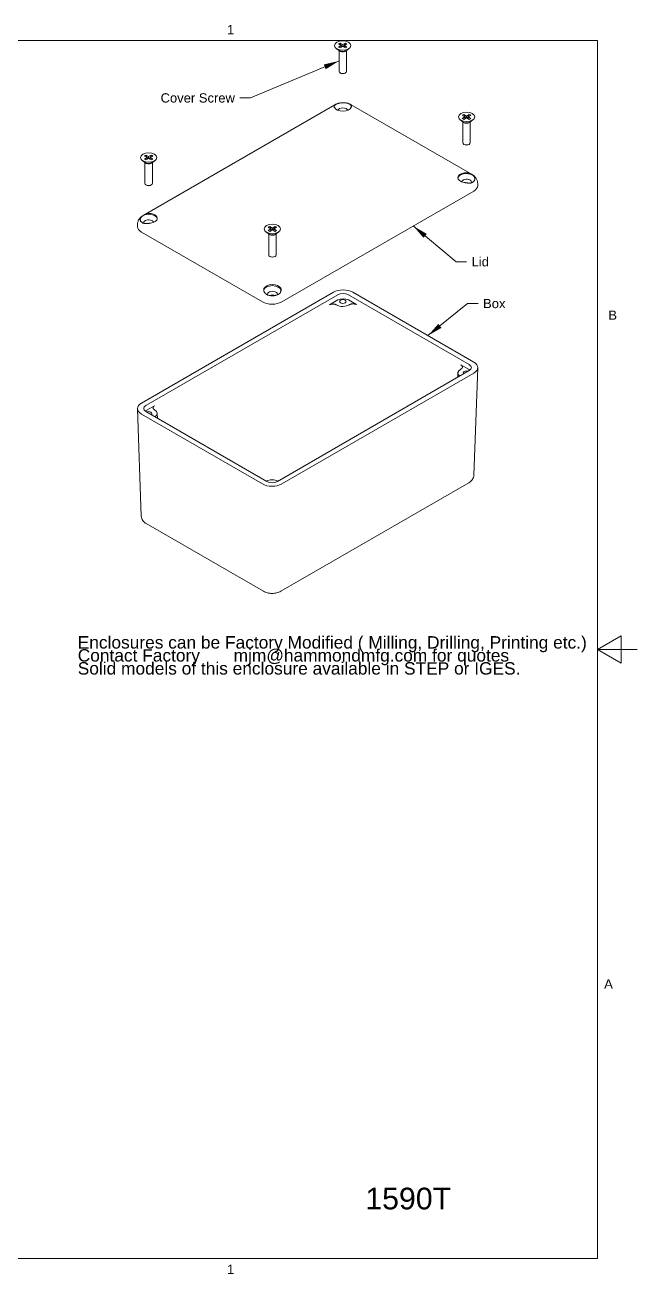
# Model space of a CAD drawing. Header units: millimetres. Extents: x 8 to 690, y 8 to 531.
# Drawn here: x 443 to 690, y 18 to 522 of the extents above; entities that cross this region are included whole.
import ezdxf

# ---------------------------------------------------------------- set-up
doc = ezdxf.new("R2010")
doc.units = ezdxf.units.MM
doc.header["$LTSCALE"] = 2.5
for name, color, linetype, lineweight in [('Border (ANSI)', 7, 'Continuous', 9), ('Symbol (ANSI)', 7, 'Continuous', 9), ('Visible (ANSI)', 7, 'Continuous', 18)]:
    doc.layers.add(name, color=color, linetype=linetype, lineweight=lineweight)
doc.styles.add('Label Text (ANSI)', font='ARIAL.TTF')
doc.styles.add('Note Text (ANSI)', font='ARIAL.TTF')
doc.dimstyles.new('Default - mm (ANSI)$7', dxfattribs={"dimscale": 2.5, "dimtxt": 1.5, "dimasz": 2.5, "dimexe": 3.175, "dimexo": 1.6002, "dimgap": 0.8, "dimtad": 0, "dimtih": 1, "dimtoh": 1, "dimrnd": 1e-08, "dimzin": 4, "dimdsep": 46, "dimtxsty": 'Note Text (ANSI)', "dimcen": 0.09, "dimdle": 10, "dimclrd": 256, "dimclre": 256, "dimclrt": 256, "dimadec": 1, "dimazin": 0, "dimtfac": 2.032, "dimtofl": 0, "dimtmove": 0, "dimatfit": 3, "dimfxl": 0, "dimtolj": 1, "dimtzin": 0, "dimlwd": -1, "dimlwe": -1, "dimarcsym": 0})

# ---------------------------------------------------------------- blocks, each defined once
blk = doc.blocks.new('Borders Default Border')
at = {"layer": 'Border (ANSI)', "flags": 128}
for points in [[(9.65, 9.65), (9.65, 206.25), (269.75, 206.25), (269.75, 9.65), (9.65, 9.65)], [(276.1, 107.95), (269.75, 107.95), (273.56, 110.15), (273.56, 105.75), (269.75, 107.95)]]:
    blk.add_lwpolyline(points, dxfattribs=at)
at = {"layer": 'Border (ANSI)', "char_height": 1.5, "attachment_point": 7, "style": 'Note Text (ANSI)'}
for s, insert in [('1', (209.94, 207.26)), ('B', (271.47, 161.17)), ('A', (270.8, 53.22)), ('1', (209.94, 7.14))]:
    blk.add_mtext(s, dxfattribs=dict(at, insert=insert))

msp = doc.modelspace()

# ---------------------------------------------------------------- linework, layer by layer
at = {"layer": 'Visible (ANSI)'}
for p, q in [((570.934, 513.632), (569.876, 514.243)), ((570.517, 514.608), (571.57, 513.999)), ((571.57, 513.999), (572.62, 514.606)), ((573.259, 514.239), (572.207, 513.632)), ((570.383, 511.402), (568.963, 512.453)), ((569.866, 513.016), (570.934, 513.632)), ((570.066, 503.173), (570.066, 511.636)), ((571.57, 513.265), (570.501, 512.647)), ((570.501, 511.426), (570.501, 511.422)), ((570.934, 513.632), (570.934, 512.897)), ((571.57, 513.999), (571.57, 513.265)), ((572.636, 512.649), (571.57, 513.265)), ((572.207, 513.632), (573.269, 513.019)), ((572.207, 513.632), (572.207, 512.897)), ((572.636, 511.428), (572.636, 511.424)), ((572.749, 511.402), (574.169, 512.453)), ((573.066, 503.173), (573.066, 511.636)), ((570.647, 502.479), (570.505, 502.561)), ((572.485, 502.479), (572.627, 502.561)), ((490.994, 445.014), (568.422, 489.717)), ((574.957, 489.717), (623.748, 461.548)), ((619.788, 484.193), (620.856, 484.81)), ((620.856, 484.81), (619.798, 485.42)), ((621.492, 484.442), (620.423, 483.825)), ((620.438, 485.785), (621.492, 485.177)), ((620.856, 484.81), (620.856, 484.075)), ((621.492, 485.177), (622.542, 485.783)), ((621.492, 485.177), (621.492, 484.442)), ((622.558, 483.827), (621.492, 484.442)), ((623.18, 485.417), (622.128, 484.81)), ((622.128, 484.81), (623.19, 484.197)), ((622.128, 484.81), (622.128, 484.075)), ((620.304, 482.579), (618.885, 483.631)), ((619.988, 474.351), (619.988, 482.814)), ((620.423, 482.604), (620.423, 482.6)), ((622.558, 482.606), (622.558, 482.602)), ((622.671, 482.579), (624.091, 483.631)), ((622.988, 474.351), (622.988, 482.814)), ((492.622, 468.419), (491.564, 469.029)), ((492.205, 469.394), (493.258, 468.786)), ((493.258, 468.786), (494.308, 469.392)), ((493.258, 468.786), (493.258, 468.051)), ((494.947, 469.026), (493.895, 468.419)), ((620.568, 473.657), (620.427, 473.739)), ((622.407, 473.657), (622.548, 473.739)), ((492.071, 466.188), (490.651, 467.24)), ((491.554, 467.802), (492.622, 468.419)), ((491.754, 457.96), (491.754, 466.423)), ((493.258, 468.051), (492.189, 467.434)), ((492.189, 466.213), (492.189, 466.209)), ((492.622, 468.419), (492.622, 467.684)), ((494.324, 467.436), (493.258, 468.051)), ((493.895, 468.419), (494.957, 467.805)), ((493.895, 468.419), (493.895, 467.684)), ((494.324, 466.215), (494.324, 466.211)), ((494.437, 466.188), (495.857, 467.24)), ((494.754, 457.96), (494.754, 466.423)), ((492.335, 457.266), (492.193, 457.348)), ((494.173, 457.266), (494.314, 457.348)), ((546.941, 410.164), (624.369, 454.867)), ((625.98, 457.113), (625.98, 457.929)), ((488.761, 440.579), (488.761, 441.395)), ((541.476, 438.98), (542.543, 439.596)), ((542.543, 439.596), (541.486, 440.207)), ((543.18, 439.229), (542.111, 438.611)), ((542.126, 440.572), (543.18, 439.964)), ((542.543, 439.596), (542.543, 438.861)), ((543.18, 439.964), (544.23, 440.57)), ((543.18, 439.964), (543.18, 439.229)), ((544.246, 438.613), (543.18, 439.229)), ((544.868, 440.204), (543.816, 439.596)), ((543.816, 439.596), (544.878, 438.983)), ((543.816, 439.596), (543.816, 438.861)), ((490.372, 438.333), (539.163, 410.164)), ((541.992, 437.366), (540.573, 438.418)), ((541.676, 429.138), (541.676, 437.601)), ((542.111, 437.39), (542.111, 437.387)), ((544.246, 437.392), (544.246, 437.389)), ((544.359, 437.366), (545.779, 438.418)), ((544.676, 429.138), (544.676, 437.601)), ((542.256, 428.444), (542.115, 428.525)), ((544.095, 428.444), (544.236, 428.525)), ((490.372, 369.339), (567.801, 414.043)), ((575.578, 414.043), (624.37, 385.873)), ((492.14, 368.319), (569.569, 413.022)), ((566.159, 408.971), (569.569, 410.939)), ((573.81, 413.022), (622.601, 384.853)), ((573.81, 410.939), (577.091, 409.045)), ((619.248, 384.705), (622.529, 382.811)), ((625.98, 383.563), (624.447, 340.242)), ((622.601, 382.404), (545.173, 337.7)), ((624.37, 381.383), (546.94, 336.679)), ((617.988, 381.545), (617.942, 379.714)), ((492.213, 366.277), (495.622, 368.246)), ((488.762, 367.029), (490.294, 323.708)), ((539.164, 336.679), (490.372, 364.849)), ((540.931, 337.7), (492.14, 365.87)), ((496.753, 365.153), (496.803, 363.178)), ((546.526, 293.374), (622.424, 337.193)), ((492.317, 320.659), (539.577, 293.374))]:
    msp.add_line(p, q, dxfattribs=at)
at = {"layer": 'Visible (ANSI)', "flags": 128}
for points in [[(571.235, 513.071), (571.214, 513.116), (571.191, 513.162), (571.169, 513.209), (571.145, 513.258), (571.121, 513.308), (571.097, 513.359), (571.072, 513.412), (571.046, 513.466), (571.02, 513.522), (570.993, 513.58), (570.965, 513.639), (570.936, 513.7), (570.907, 513.763), (570.876, 513.828), (570.845, 513.895), (570.813, 513.964), (570.78, 514.036), (570.746, 514.109), (570.711, 514.186), (570.675, 514.264), (570.637, 514.346), (570.598, 514.43), (570.558, 514.517), (570.517, 514.608)], [(572.62, 514.606), (572.579, 514.516), (572.539, 514.429), (572.501, 514.345), (572.463, 514.263), (572.427, 514.185), (572.392, 514.109), (572.358, 514.035), (572.325, 513.964), (572.293, 513.895), (572.262, 513.828), (572.232, 513.763), (572.202, 513.701), (572.174, 513.64), (572.146, 513.58), (572.119, 513.523), (572.093, 513.467), (572.067, 513.413), (572.042, 513.36), (572.018, 513.309), (571.994, 513.259), (571.971, 513.21), (571.948, 513.163), (571.926, 513.117), (571.904, 513.072)], [(568.2, 488.575), (568.17, 488.639), (568.144, 488.7), (568.122, 488.758), (568.104, 488.814), (568.089, 488.868), (568.078, 488.92), (568.071, 488.971), (568.067, 489.02), (568.067, 489.068), (568.07, 489.115), (568.077, 489.16), (568.088, 489.204), (568.103, 489.248), (568.121, 489.29), (568.142, 489.332), (568.167, 489.372), (568.196, 489.413), (568.228, 489.453), (568.264, 489.492), (568.303, 489.532), (568.346, 489.571), (568.392, 489.61), (568.441, 489.65), (568.494, 489.69)], [(568.422, 489.717), (568.784, 489.908), (569.15, 490.07), (569.519, 490.204), (569.891, 490.313)], [(568.494, 489.69), (568.503, 489.696), (568.511, 489.702), (568.52, 489.707), (568.529, 489.713), (568.538, 489.719), (568.547, 489.725), (568.555, 489.73), (568.564, 489.736), (568.573, 489.742), (568.582, 489.748), (568.591, 489.753), (568.6, 489.759), (568.609, 489.765), (568.618, 489.771), (568.628, 489.777), (568.637, 489.783), (568.646, 489.788), (568.655, 489.794), (568.664, 489.8), (568.674, 489.806), (568.683, 489.812), (568.693, 489.818), (568.702, 489.824), (568.711, 489.83)], [(568.711, 489.83), (568.879, 489.926), (569.059, 490.018), (569.253, 490.102), (569.458, 490.181), (569.673, 490.251), (569.897, 490.315), (570.13, 490.371), (570.371, 490.42), (570.617, 490.46), (570.867, 490.491), (571.121, 490.515), (571.378, 490.53), (571.636, 490.537), (571.894, 490.534), (572.15, 490.524), (572.403, 490.504), (572.653, 490.477), (572.898, 490.441), (573.136, 490.396), (573.367, 490.343), (573.589, 490.283), (573.801, 490.215), (574.003, 490.139), (574.193, 490.057)], [(573.095, 490.404), (573.567, 490.292), (574.036, 490.143), (574.499, 489.954), (574.957, 489.717)], [(574.193, 490.057), (574.209, 490.049), (574.225, 490.041), (574.241, 490.033), (574.256, 490.025), (574.272, 490.017), (574.287, 490.008), (574.302, 490), (574.318, 489.992), (574.333, 489.983), (574.347, 489.975), (574.362, 489.966), (574.377, 489.958), (574.391, 489.949), (574.406, 489.94), (574.42, 489.932), (574.434, 489.923), (574.448, 489.914), (574.461, 489.905), (574.475, 489.896), (574.488, 489.887), (574.502, 489.878), (574.515, 489.869), (574.528, 489.86), (574.541, 489.851)], [(574.541, 489.851), (574.599, 489.808), (574.654, 489.765), (574.706, 489.723), (574.754, 489.68), (574.799, 489.638), (574.841, 489.595), (574.879, 489.552), (574.914, 489.509), (574.945, 489.466), (574.973, 489.422), (574.997, 489.377), (575.017, 489.331), (575.034, 489.285), (575.047, 489.237), (575.057, 489.189), (575.063, 489.139), (575.065, 489.088), (575.064, 489.036), (575.059, 488.983), (575.051, 488.928), (575.039, 488.871), (575.024, 488.813), (575.005, 488.752), (574.981, 488.689)], [(621.157, 484.249), (621.135, 484.294), (621.113, 484.34), (621.09, 484.387), (621.067, 484.436), (621.043, 484.486), (621.019, 484.537), (620.994, 484.59), (620.968, 484.644), (620.941, 484.7), (620.914, 484.758), (620.886, 484.817), (620.858, 484.878), (620.828, 484.941), (620.798, 485.006), (620.767, 485.073), (620.735, 485.142), (620.702, 485.213), (620.668, 485.287), (620.633, 485.363), (620.596, 485.442), (620.559, 485.523), (620.52, 485.608), (620.48, 485.695), (620.438, 485.785)], [(622.542, 485.783), (622.501, 485.693), (622.461, 485.606), (622.422, 485.522), (622.385, 485.441), (622.349, 485.362), (622.314, 485.287), (622.28, 485.213), (622.247, 485.142), (622.215, 485.073), (622.184, 485.006), (622.153, 484.941), (622.124, 484.878), (622.096, 484.817), (622.068, 484.758), (622.041, 484.701), (622.014, 484.645), (621.989, 484.59), (621.964, 484.538), (621.939, 484.486), (621.915, 484.436), (621.892, 484.388), (621.87, 484.34), (621.847, 484.294), (621.826, 484.25)], [(492.923, 467.858), (492.901, 467.903), (492.879, 467.949), (492.856, 467.996), (492.833, 468.044), (492.809, 468.094), (492.785, 468.146), (492.76, 468.199), (492.734, 468.253), (492.708, 468.309), (492.68, 468.367), (492.653, 468.426), (492.624, 468.487), (492.595, 468.55), (492.564, 468.615), (492.533, 468.682), (492.501, 468.751), (492.468, 468.822), (492.434, 468.896), (492.399, 468.972), (492.362, 469.051), (492.325, 469.132), (492.286, 469.216), (492.246, 469.304), (492.205, 469.394)], [(494.308, 469.392), (494.267, 469.302), (494.227, 469.215), (494.188, 469.131), (494.151, 469.05), (494.115, 468.971), (494.08, 468.895), (494.046, 468.822), (494.013, 468.751), (493.981, 468.682), (493.95, 468.615), (493.92, 468.55), (493.89, 468.487), (493.862, 468.426), (493.834, 468.367), (493.807, 468.309), (493.781, 468.253), (493.755, 468.199), (493.73, 468.146), (493.705, 468.095), (493.682, 468.045), (493.658, 467.997), (493.636, 467.949), (493.614, 467.903), (493.592, 467.858)], [(620.724, 462.279), (620.836, 462.292), (620.947, 462.299), (621.058, 462.302), (621.169, 462.301), (621.281, 462.297), (621.393, 462.288), (621.506, 462.276), (621.619, 462.26), (621.731, 462.241), (621.844, 462.219), (621.956, 462.194), (622.068, 462.166), (622.179, 462.136), (622.29, 462.103), (622.399, 462.068), (622.508, 462.031), (622.616, 461.992), (622.722, 461.951), (622.828, 461.908), (622.932, 461.865), (623.034, 461.82), (623.135, 461.774), (623.234, 461.728), (623.331, 461.681)], [(623.331, 461.681), (623.352, 461.671), (623.372, 461.661), (623.393, 461.651), (623.413, 461.64), (623.434, 461.63), (623.454, 461.619), (623.474, 461.609), (623.494, 461.598), (623.514, 461.587), (623.534, 461.576), (623.553, 461.565), (623.573, 461.554), (623.592, 461.543), (623.612, 461.532), (623.631, 461.521), (623.65, 461.509), (623.67, 461.498), (623.689, 461.486), (623.707, 461.475), (623.726, 461.463), (623.745, 461.451), (623.764, 461.44), (623.782, 461.428), (623.801, 461.416)], [(623.801, 461.416), (623.974, 461.288), (624.134, 461.155), (624.279, 461.017), (624.409, 460.874), (624.523, 460.727), (624.621, 460.577), (624.702, 460.425), (624.766, 460.272), (624.812, 460.118), (624.841, 459.964), (624.852, 459.811), (624.844, 459.66), (624.819, 459.511), (624.776, 459.365), (624.716, 459.223), (624.638, 459.086), (624.544, 458.954), (624.433, 458.828), (624.306, 458.708), (624.164, 458.594), (624.007, 458.489), (623.837, 458.391), (623.653, 458.302), (623.458, 458.222)], [(623.748, 461.548), (624.139, 461.299), (624.52, 461.001), (624.886, 460.648), (625.227, 460.23), (625.384, 459.996), (625.528, 459.744), (625.657, 459.474), (625.768, 459.188), (625.859, 458.888), (625.925, 458.575), (625.966, 458.254), (625.98, 457.929)], [(623.165, 458.126), (623.065, 458.113), (622.963, 458.104), (622.859, 458.098), (622.755, 458.094), (622.648, 458.093), (622.541, 458.095), (622.433, 458.099), (622.323, 458.105), (622.213, 458.114), (622.102, 458.124), (621.99, 458.135), (621.878, 458.149), (621.766, 458.163), (621.653, 458.179), (621.54, 458.195), (621.427, 458.213), (621.314, 458.231), (621.201, 458.25), (621.088, 458.269), (620.976, 458.288), (620.865, 458.307), (620.753, 458.326), (620.64, 458.345), (620.526, 458.364)], [(623.458, 458.222), (623.446, 458.217), (623.434, 458.213), (623.422, 458.208), (623.41, 458.204), (623.398, 458.2), (623.386, 458.195), (623.374, 458.191), (623.362, 458.187), (623.35, 458.183), (623.338, 458.179), (623.326, 458.175), (623.313, 458.171), (623.301, 458.167), (623.289, 458.163), (623.277, 458.159), (623.264, 458.155), (623.252, 458.151), (623.24, 458.147), (623.227, 458.144), (623.215, 458.14), (623.203, 458.136), (623.19, 458.133), (623.178, 458.129), (623.165, 458.126)], [(488.761, 441.395), (488.775, 441.72), (488.816, 442.041), (488.883, 442.354), (488.973, 442.654), (489.084, 442.94), (489.213, 443.21), (489.358, 443.462), (489.514, 443.696), (489.855, 444.114), (490.221, 444.467), (490.603, 444.765), (490.994, 445.014)], [(490.941, 441.991), (490.767, 442.084), (490.608, 442.184), (490.462, 442.291), (490.332, 442.404), (490.218, 442.525), (490.12, 442.65), (490.039, 442.781), (489.975, 442.916), (489.929, 443.055), (489.9, 443.197), (489.89, 443.342), (489.897, 443.488), (489.922, 443.636), (489.965, 443.784), (490.026, 443.932), (490.103, 444.078), (490.198, 444.223), (490.309, 444.365), (490.435, 444.504), (490.578, 444.639), (490.735, 444.77), (490.905, 444.895), (491.088, 445.014), (491.283, 445.126)], [(491.283, 445.126), (491.295, 445.133), (491.307, 445.139), (491.319, 445.146), (491.331, 445.152), (491.343, 445.159), (491.355, 445.165), (491.367, 445.172), (491.379, 445.178), (491.392, 445.184), (491.404, 445.191), (491.416, 445.197), (491.428, 445.204), (491.44, 445.21), (491.452, 445.217), (491.465, 445.223), (491.477, 445.23), (491.489, 445.236), (491.502, 445.243), (491.514, 445.249), (491.526, 445.256), (491.539, 445.262), (491.551, 445.269), (491.564, 445.275), (491.576, 445.281)], [(491.576, 445.281), (491.677, 445.33), (491.779, 445.378), (491.882, 445.425), (491.987, 445.47), (492.093, 445.515), (492.2, 445.558), (492.309, 445.599), (492.418, 445.639), (492.528, 445.676), (492.639, 445.711), (492.751, 445.743), (492.863, 445.773), (492.976, 445.8), (493.089, 445.824), (493.202, 445.845), (493.315, 445.862), (493.428, 445.876), (493.541, 445.886), (493.653, 445.892), (493.765, 445.895), (493.877, 445.893), (493.988, 445.886), (494.101, 445.875), (494.215, 445.859)], [(491.41, 441.855), (491.389, 441.86), (491.369, 441.865), (491.348, 441.869), (491.328, 441.874), (491.308, 441.879), (491.288, 441.885), (491.268, 441.89), (491.248, 441.895), (491.228, 441.901), (491.208, 441.906), (491.188, 441.912), (491.168, 441.917), (491.149, 441.923), (491.13, 441.929), (491.11, 441.935), (491.091, 441.941), (491.072, 441.947), (491.053, 441.953), (491.034, 441.959), (491.015, 441.965), (490.996, 441.972), (490.978, 441.978), (490.959, 441.985), (490.941, 441.991)], [(494.018, 441.944), (493.905, 441.93), (493.795, 441.915), (493.684, 441.9), (493.572, 441.886), (493.46, 441.871), (493.348, 441.857), (493.235, 441.844), (493.123, 441.831), (493.01, 441.819), (492.898, 441.808), (492.785, 441.799), (492.674, 441.79), (492.562, 441.783), (492.452, 441.778), (492.342, 441.775), (492.233, 441.774), (492.126, 441.775), (492.019, 441.778), (491.914, 441.784), (491.81, 441.792), (491.707, 441.803), (491.606, 441.818), (491.507, 441.835), (491.41, 441.855)], [(542.845, 439.035), (542.823, 439.08), (542.801, 439.126), (542.778, 439.174), (542.755, 439.222), (542.731, 439.272), (542.707, 439.323), (542.681, 439.376), (542.656, 439.431), (542.629, 439.487), (542.602, 439.544), (542.574, 439.603), (542.546, 439.665), (542.516, 439.728), (542.486, 439.792), (542.455, 439.859), (542.423, 439.929), (542.39, 440), (542.356, 440.074), (542.32, 440.15), (542.284, 440.228), (542.247, 440.31), (542.208, 440.394), (542.168, 440.481), (542.126, 440.572)], [(544.23, 440.57), (544.189, 440.48), (544.149, 440.393), (544.11, 440.309), (544.073, 440.228), (544.037, 440.149), (544.002, 440.073), (543.968, 439.999), (543.935, 439.928), (543.903, 439.859), (543.872, 439.792), (543.841, 439.728), (543.812, 439.665), (543.783, 439.604), (543.756, 439.545), (543.729, 439.487), (543.702, 439.431), (543.677, 439.377), (543.652, 439.324), (543.627, 439.273), (543.603, 439.223), (543.58, 439.174), (543.557, 439.127), (543.535, 439.081), (543.514, 439.036)], [(540.2, 413.686), (540.142, 413.755), (540.088, 413.827), (540.036, 413.901), (539.987, 413.977), (539.942, 414.054), (539.901, 414.134), (539.862, 414.214), (539.828, 414.295), (539.796, 414.377), (539.769, 414.46), (539.745, 414.543), (539.724, 414.625), (539.708, 414.708), (539.694, 414.79), (539.685, 414.871), (539.679, 414.952), (539.676, 415.031), (539.677, 415.109), (539.682, 415.185), (539.69, 415.259), (539.702, 415.332), (539.718, 415.401), (539.737, 415.469), (539.76, 415.535)], [(540.549, 413.35), (540.533, 413.364), (540.517, 413.377), (540.501, 413.39), (540.485, 413.404), (540.47, 413.417), (540.454, 413.431), (540.439, 413.445), (540.424, 413.458), (540.409, 413.472), (540.394, 413.486), (540.379, 413.5), (540.365, 413.514), (540.35, 413.528), (540.336, 413.542), (540.322, 413.556), (540.308, 413.57), (540.294, 413.585), (540.28, 413.599), (540.266, 413.613), (540.253, 413.628), (540.24, 413.642), (540.226, 413.657), (540.213, 413.671), (540.2, 413.686)], [(546.03, 413.518), (545.863, 413.389), (545.682, 413.269), (545.489, 413.156), (545.284, 413.053), (545.069, 412.96), (544.844, 412.878), (544.611, 412.805), (544.371, 412.745), (544.125, 412.695), (543.874, 412.658), (543.62, 412.632), (543.364, 412.618), (543.105, 412.616), (542.847, 412.627), (542.591, 412.649), (542.338, 412.684), (542.089, 412.729), (541.844, 412.787), (541.605, 412.856), (541.374, 412.935), (541.152, 413.025), (540.94, 413.124), (540.739, 413.233), (540.549, 413.35)], [(546.247, 413.717), (546.239, 413.708), (546.23, 413.7), (546.221, 413.691), (546.213, 413.683), (546.204, 413.674), (546.195, 413.666), (546.186, 413.657), (546.177, 413.649), (546.168, 413.64), (546.159, 413.632), (546.15, 413.624), (546.141, 413.615), (546.132, 413.607), (546.123, 413.599), (546.114, 413.591), (546.105, 413.582), (546.095, 413.574), (546.086, 413.566), (546.077, 413.558), (546.068, 413.55), (546.058, 413.542), (546.049, 413.534), (546.039, 413.526), (546.03, 413.518)], [(546.541, 415.649), (546.571, 415.582), (546.598, 415.513), (546.62, 415.442), (546.638, 415.369), (546.653, 415.293), (546.664, 415.216), (546.671, 415.136), (546.675, 415.055), (546.675, 414.972), (546.671, 414.888), (546.664, 414.803), (546.653, 414.717), (546.639, 414.631), (546.621, 414.545), (546.599, 414.458), (546.574, 414.372), (546.545, 414.286), (546.513, 414.2), (546.477, 414.116), (546.438, 414.033), (546.395, 413.951), (546.349, 413.871), (546.3, 413.793), (546.247, 413.717)], [(569.025, 408.948), (568.93, 409.002), (568.829, 409.052), (568.723, 409.099), (568.612, 409.141), (568.496, 409.178), (568.376, 409.212), (568.252, 409.24), (568.126, 409.264), (567.997, 409.282), (567.867, 409.296), (567.734, 409.305), (567.601, 409.309), (567.468, 409.307), (567.336, 409.301), (567.204, 409.289), (567.075, 409.272), (566.947, 409.251), (566.822, 409.224), (566.7, 409.193), (566.582, 409.157), (566.468, 409.116), (566.36, 409.072), (566.257, 409.023), (566.159, 408.971)], [(577.091, 409.045), (576.992, 409.099), (576.886, 409.148), (576.776, 409.193), (576.66, 409.234), (576.54, 409.27), (576.415, 409.302), (576.287, 409.328), (576.157, 409.349), (576.024, 409.366), (575.89, 409.377), (575.755, 409.382), (575.619, 409.383), (575.483, 409.378), (575.349, 409.368), (575.216, 409.352), (575.085, 409.332), (574.957, 409.306), (574.832, 409.275), (574.711, 409.239), (574.594, 409.199), (574.482, 409.154), (574.376, 409.105), (574.276, 409.052), (574.182, 408.996)], [(619.163, 383.026), (619.261, 383.08), (619.353, 383.138), (619.438, 383.199), (619.515, 383.263), (619.584, 383.33), (619.646, 383.4), (619.7, 383.472), (619.744, 383.546), (619.78, 383.622), (619.807, 383.698), (619.825, 383.776), (619.833, 383.855), (619.833, 383.933), (619.823, 384.011), (619.804, 384.088), (619.776, 384.165), (619.739, 384.24), (619.693, 384.314), (619.639, 384.386), (619.576, 384.456), (619.506, 384.523), (619.427, 384.587), (619.341, 384.648), (619.248, 384.705)], [(495.622, 368.246), (495.531, 368.19), (495.447, 368.13), (495.37, 368.068), (495.3, 368.002), (495.238, 367.935), (495.184, 367.864), (495.137, 367.792), (495.1, 367.718), (495.071, 367.644), (495.051, 367.568), (495.039, 367.491), (495.036, 367.414), (495.043, 367.337), (495.058, 367.261), (495.081, 367.186), (495.114, 367.111), (495.155, 367.038), (495.204, 366.967), (495.261, 366.897), (495.327, 366.83), (495.4, 366.766), (495.48, 366.704), (495.567, 366.646), (495.661, 366.591)], [(624.447, 340.242), (624.394, 339.769), (624.273, 339.308), (624.087, 338.872), (623.843, 338.465), (623.549, 338.093), (623.211, 337.757), (622.834, 337.456), (622.424, 337.193)], [(492.317, 320.659), (491.908, 320.923), (491.53, 321.224), (491.191, 321.56), (490.898, 321.932), (490.654, 322.34), (490.468, 322.778), (490.346, 323.237), (490.294, 323.708)], [(546.526, 293.374), (546.145, 293.173), (545.742, 292.999), (545.322, 292.851), (544.888, 292.73), (544.44, 292.636), (543.982, 292.568), (543.517, 292.527), (543.051, 292.514), (542.584, 292.528), (542.119, 292.568), (541.661, 292.636), (541.215, 292.73), (540.78, 292.851), (540.36, 292.999), (539.958, 293.174), (539.577, 293.374)]]:
    msp.add_lwpolyline(points, dxfattribs=at)
at = {"layer": 'Visible (ANSI)'}
for centre, major_axis in [((571.566, 513.625), (3.3, 0)), ((621.488, 484.802), (3.3, 0)), ((493.254, 468.411), (3.3, 0)), ((543.176, 439.589), (3.3, 0)), ((571.566, 410.338), (1.321, 0))]:
    msp.add_ellipse(centre, major_axis=major_axis, ratio=0.5773503, dxfattribs=at)
for centre, major_axis, ratio, start_param, end_param in [((571.566, 513.625), (2, 0), 0.5773503, 2.123008, 2.5769031), ((571.566, 513.625), (2, 0), 0.5773503, 0.5615453, 1.0154336), ((571.566, 513.625), (-2, 0), 0.5773503, 0.5553627, 1.009251), ((571.566, 511.934), (-1.5, 0), 0.5773503, 0.6619784, 2.4796143), ((571.566, 512.404), (2, 0), 0.5773503, 4.1508437, 5.2770785), ((571.566, 512.4), (2, 0), 0.5773503, 4.1508437, 5.2770785), ((571.566, 513.625), (-2, 0), 0.5773503, 2.1354859, 2.589381), ((571.566, 503.173), (1.5, 0), 0.5773503, 3.1415927, 6.2831853), ((571.566, 503.01), (1.3, 0), 0.5773503, 3.9269908, 5.4977871), ((571.566, 488.721), (-3.5, 0), 0.5773503, 5.7832982, 6.1919051), ((571.566, 488.721), (3.5, 0), 0.5773503, 0.0970672, 0.7219179), ((571.566, 489.13), (3.5, 0), 0.5773503, 3.4198107, 6.0631406), ((571.566, 487.313), (2, 0), 0.5773503, 0.1319327, 3.00966), ((621.488, 484.802), (-2, 0), 0.5773503, 0.5553627, 1.009251), ((621.488, 484.802), (2, 0), 0.5773503, 2.123008, 2.5769031), ((621.488, 484.802), (2, 0), 0.5773503, 0.5615453, 1.0154336), ((621.488, 484.802), (-2, 0), 0.5773503, 2.1354859, 2.589381), ((621.488, 483.112), (-1.5, 0), 0.5773503, 0.6619784, 2.4796143), ((621.488, 483.581), (2, 0), 0.5773503, 4.1508437, 5.2770785), ((621.488, 483.578), (2, 0), 0.5773503, 4.1508437, 5.2770785), ((621.488, 474.351), (1.5, 0), 0.5773503, 3.1415927, 6.2831853), ((493.254, 468.411), (2, 0), 0.5773503, 2.123008, 2.5769031), ((493.254, 468.411), (2, 0), 0.5773503, 0.5615453, 1.0154336), ((621.488, 474.188), (1.3, 0), 0.5773503, 3.9269908, 5.4977871), ((493.254, 468.411), (-2, 0), 0.5773503, 0.5553627, 1.009251), ((493.254, 466.72), (-1.5, 0), 0.5773503, 0.6619784, 2.4796143), ((493.254, 467.19), (2, 0), 0.5773503, 4.1508437, 5.2770785), ((493.254, 467.186), (2, 0), 0.5773503, 4.1508437, 5.2770785), ((493.254, 468.411), (-2, 0), 0.5773503, 2.1354859, 2.589381), ((621.488, 460.307), (-3.5, 0), 0.5773503, 4.9324337, 7.5757636), ((621.488, 459.899), (-3.5, 0), 0.5773503, 3.9904711, 6.1819975), ((621.488, 458.49), (2, 0), 0.5773503, 6.0383454, 9.2928453), ((493.254, 457.96), (1.5, 0), 0.5773503, 3.1415927, 6.2831853), ((493.254, 457.797), (1.3, 0), 0.5773503, 3.9269908, 5.4977871), ((621.488, 457.041), (-2, 0), 0.5773503, 4.3275018, 4.6868043), ((620.48, 457.113), (5.5, 0), 0.5773503, 5.4977871, 6.2831853), ((493.254, 443.508), (3.5, 0), 0.5773503, 0.1011878, 2.0706834), ((493.254, 443.916), (3.5, 0), 0.5773503, 4.9324337, 7.5757636), ((494.261, 440.579), (-5.5, 0), 0.5773503, 0, 0.7853982), ((493.254, 442.099), (2, 0), 0.5773503, 0.1319327, 3.328613), ((543.176, 439.589), (-2, 0), 0.5773503, 0.5553627, 1.009251), ((543.176, 439.589), (2, 0), 0.5773503, 2.123008, 2.5769031), ((543.176, 439.589), (2, 0), 0.5773503, 0.5615453, 1.0154336), ((543.176, 439.589), (-2, 0), 0.5773503, 2.1354859, 2.589381), ((543.176, 437.898), (-1.5, 0), 0.5773503, 0.6619784, 2.4796143), ((543.176, 438.368), (2, 0), 0.5773503, 4.1508437, 5.2770785), ((543.176, 438.364), (2, 0), 0.5773503, 4.1508437, 5.2770785), ((543.176, 429.138), (1.5, 0), 0.5773503, 3.1415927, 6.2831853), ((543.176, 428.974), (1.3, 0), 0.5773503, 3.9269908, 5.4977871), ((543.176, 414.686), (3.5, 0), 0.5773503, 0.0703683, 3.0618396), ((543.176, 415.094), (-3.5, 0), 0.5773503, 3.4198107, 6.0631406), ((543.176, 413.277), (2, 0), 0.5773503, 6.0191812, 9.6775842), ((571.69, 411.796), (5.5, 0), 0.577591, 0.7856066, 2.355986), ((571.69, 411.796), (3, 0), 0.577591, 0.7856066, 2.355986), ((543.052, 412.41), (5.5, 0), 0.5773503, 3.9269908, 5.4977871), ((543.176, 411.828), (-2, 0), 0.5773503, 4.0631999, 5.3533021), ((571.566, 410.338), (-3.5, 0), 0.5773503, 0.7583314, 2.4151126), ((571.69, 409.713), (3, 0), 0.577591, 0.7856066, 2.355986), ((620.478, 383.628), (3.001, 0), 0.5771096, 5.4979956, 7.068375), ((620.478, 383.628), (5.502, 0), 0.5771096, 5.4979956, 7.068375), ((621.488, 381.515), (-3.5, 0), 0.5773503, 5.438869, 6.9826144), ((621.488, 381.515), (-1.321, 0), 0.5773503, 4.1564956, 6.8390787), ((620.406, 381.587), (3.001, 0), 0.5771096, 0.6098774, 0.7851897), ((494.263, 367.094), (-5.502, 0), 0.5771096, 5.4979956, 7.068375), ((494.263, 367.094), (-3.001, 0), 0.5771096, 5.4979956, 7.068375), ((494.335, 365.053), (-3.001, 0), 0.5771096, 5.4979956, 5.6733079), ((493.254, 365.124), (1.321, 0), 0.5773503, 5.5929506, 8.5442163), ((493.254, 365.124), (3.5, 0), 0.5773503, 5.5336581, 7.0956502), ((543.176, 336.302), (3.5, 0), 0.5773503, 0.8713673, 2.3203236), ((543.052, 338.926), (-5.5, 0), 0.577591, 0.7856066, 2.355986), ((543.052, 338.926), (-3, 0), 0.577591, 0.7856066, 2.355986)]:
    msp.add_ellipse(centre, major_axis=major_axis, ratio=ratio, start_param=start_param, end_param=end_param, dxfattribs=at)

# ---------------------------------------------------------------- block references
at = {"xscale": 2.5, "yscale": 2.5, "zscale": 2.5}
msp.add_blockref('Borders Default Border', (0, 0), dxfattribs=at)

# ---------------------------------------------------------------- texts
at = {"layer": 'Symbol (ANSI)'}
for s, insert, char_height, width, attachment_point, style in [('{Cover Screw}', (528.054, 494.355), 3.75, 29.98571, 3, 'Note Text (ANSI)'), ('{\\fArial|b0|i0;\\H8.7500;1590T}', (597.962, 52.677), 8.75, 191.96212, 2, 'Label Text (ANSI)')]:
    msp.add_mtext(s, dxfattribs=dict(at, insert=insert, char_height=char_height, width=width, attachment_point=attachment_point, style=style))
at = {"layer": 'Symbol (ANSI)', "char_height": 3.75, "attachment_point": 1, "style": 'Note Text (ANSI)'}
for s, insert in [('{Lid}', (623.528, 428.229)), ('{Box}', (628.161, 411.382))]:
    msp.add_mtext(s, dxfattribs=dict(at, insert=insert))
at = {"layer": 'Symbol (ANSI)', "color": 5, "true_color": 0x0000ff, "insert": (464.663, 275.256), "char_height": 5, "width": 207.9989, "attachment_point": 1, "line_spacing_factor": 0.629481, "style": 'Note Text (ANSI)'}
msp.add_mtext('{\\fArial|b0|i0;\\H5.0000;Enclosures can be Factory Modified ( Milling, Drilling, Printing etc.)\\P\\fArial|b0|i0;\\H5.0000;Contact Factory       mjm@hammondmfg.com for quotes\\fArial|b0|i0;\\H5.0000;\\PSolid models of this enclosure available in STEP or IGES.\\P}', dxfattribs=at)

# ---------------------------------------------------------------- leaders
at = {"layer": 'Symbol (ANSI)', "annotation_type": 0, "has_hookline": 1}
for points, hookline_direction, text_width in [([(570.066, 507.405), (534.304, 492.48), (530.054, 492.48)], 1, 29.683), ([(600.002, 440.799), (617.278, 426.354), (621.528, 426.354)], 0, 6.229), ([(605.893, 396.541), (621.911, 409.507), (626.161, 409.507)], 0, 8.605)]:
    msp.add_leader(points, dimstyle='Default - mm (ANSI)$7', override={"dimtad": 0}, dxfattribs=dict(at, hookline_direction=hookline_direction, text_width=text_width))

doc.saveas('drawing.dxf')
